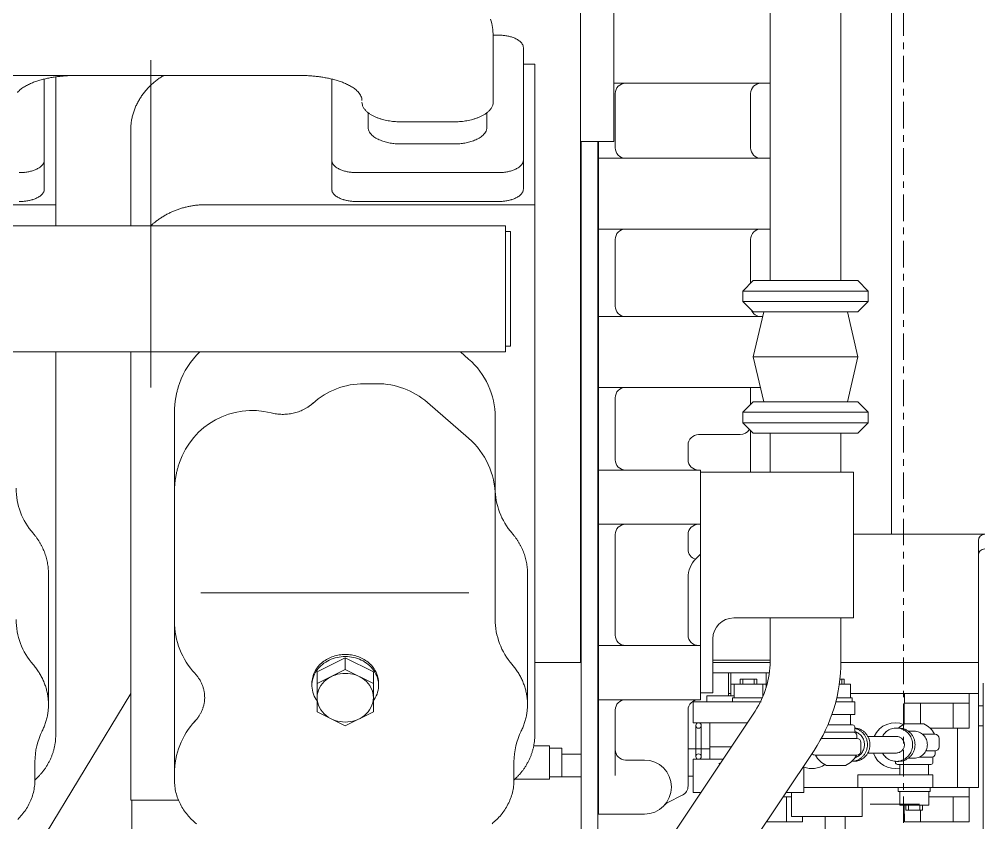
# Model space of a CAD drawing. Header units: millimetres. Extents: x 68650 to 268645, y -2410 to 17645.
# Drawn here: x 75878 to 76341.5, y 10101.3 to 10486.9 of the extents above; entities that cross this region are included whole.
import ezdxf

# ---------------------------------------------------------------- set-up
doc = ezdxf.new("R2010")
doc.units = ezdxf.units.MM
doc.linetypes.add('Grid Line', pattern=[22.225, 12.7, -3.175, 3.175, -3.175])
for name, color, linetype, lineweight in [('G-IMPT', 8, 'Continuous', 18), ('M-EQPM', 50, 'Continuous', 18), ('S-GRID-1', 1, 'Grid Line', 9)]:
    doc.layers.add(name, color=color, linetype=linetype, lineweight=lineweight)

# ---------------------------------------------------------------- blocks, each defined once
blk = doc.blocks.new('TKCS_MAY PHAT DIEN_251105 - TKCS_XREF_260106_MAY PHAT DIEN_dwg_112-2491696-TKCS_NHÀ MÁY PHÁT ĐIỆN - MẶT BẰNG COTE _1_000')
at = {"layer": 'G-IMPT'}
for p, q in [((19295.42, 25390.6), (19295.42, 25558.68)), ((19329.42, 25390.6), (19329.42, 25558.68)), ((19164.92, 25508.42), (19162.42, 25508.42)), ((19162.42, 25476.29), (19162.42, 25508.12)), ((19176.92, 25502.42), (19176.92, 25434.56)), ((18998.05, 25339.27), (18998.05, 25496.41)), ((19069.44, 25489.07), (18908.3, 25489.07)), ((18952.42, 25488.38), (18952.42, 25416.87)), ((18946.92, 25487.35), (18946.92, 25434.56)), ((19084.92, 25487.35), (19084.92, 25434.56)), ((19220.42, 25485.34), (19295.42, 25485.34)), ((19221.02, 25454.34), (19221.02, 25480.34)), ((19286.02, 25454.34), (19286.02, 25480.34)), ((19102.42, 25471.17), (19102.42, 25464.17)), ((19159.42, 25471.17), (19159.42, 25464.17)), ((19143.42, 25466.79), (19118.42, 25466.79)), ((18988.42, 25462.72), (18988.42, 25416.87)), ((19143.42, 25456.17), (19118.42, 25456.17)), ((19204.72, 25064.27), (19204.72, 25457.34)), ((19213.02, 25134.48), (19213.02, 25457.34)), ((19213.02, 25449.34), (19295.42, 25449.34)), ((19164.92, 25442.42), (19096.92, 25442.42)), ((19164.92, 25428.56), (19096.92, 25428.56)), ((18952.42, 25427.02), (18917.92, 25427.02)), ((19182.42, 25427.02), (19024.37, 25427.02)), ((19213.02, 25415.34), (19295.42, 25415.34)), ((19221.02, 25378.34), (19221.02, 25410.34)), ((19286.02, 25389.3), (19286.02, 25410.34)), ((19213.02, 25373.34), (19291.8, 25373.34)), ((18952.42, 25356.37), (18952.42, 25172.43)), ((19150.64, 25352.95), (19146.69, 25356.37)), ((19287.32, 25354), (19292.32, 25332.4)), ((19337.52, 25354), (19332.52, 25332.4)), ((19106.63, 25341.12), (19100.49, 25341.12)), ((19213.02, 25339.34), (19290.71, 25339.34)), ((19286.02, 25331.1), (19286.02, 25339.34)), ((19150.64, 25314.95), (19130.85, 25332.09)), ((19221.02, 25304.64), (19221.02, 25334.34)), ((19009.42, 25327.16), (19009.42, 25150.85)), ((19342.52, 25327.4), (19282.32, 25327.4)), ((19163.42, 25324.98), (19163.42, 25227.97)), ((19261.02, 25316.65), (19281.02, 25316.65)), ((19286.02, 25298.67), (19286.02, 25318.7)), ((19295.42, 25298.67), (19295.42, 25317.4)), ((19329.42, 25298.67), (19329.42, 25317.4)), ((19256.02, 25304.64), (19256.02, 25311.65)), ((19213.02, 25273.65), (19261.92, 25273.65)), ((19221.02, 25220.44), (19221.02, 25268.65)), ((19256.02, 25261.65), (19256.02, 25268.65)), ((19335.42, 25268.81), (19398.42, 25268.81)), ((19395.42, 25207.34), (19395.42, 25265.81)), ((19259.83, 25257.14), (19261.92, 25259.23)), ((18948.92, 25250.1), (18948.92, 25187.09)), ((19178.92, 25250.1), (19178.92, 25187.09)), ((19256.02, 25220.44), (19256.02, 25247.95)), ((19150.79, 25240.78), (19022.06, 25240.78)), ((19295.42, 25207.83), (19295.42, 25228.67)), ((19329.42, 25207.83), (19329.42, 25228.67)), ((19213.02, 25215.44), (19261.92, 25215.44)), ((19182.42, 25207.34), (19204.72, 25207.34)), ((19267.92, 25208.47), (19295.42, 25208.47)), ((19267.92, 25207.34), (19295.42, 25207.34)), ((19104.92, 25197.14), (19091.42, 25203.89)), ((19267.92, 25202.34), (19295.07, 25202.34)), ((19275.42, 25191.34), (19275.42, 25202.34)), ((19276.52, 25191.34), (19276.52, 25202.34)), ((19293.52, 25195.2), (19293.52, 25202.34)), ((19075.42, 25197.3), (19075.42, 25196.3)), ((19107.42, 25197.3), (19107.42, 25196.3)), ((19282.27, 25196.84), (19282.27, 25199.34)), ((19287.77, 25196.84), (19287.77, 25199.34)), ((19291.97, 25196.84), (19293.52, 25196.84)), ((19329.77, 25196.84), (19329.77, 25199.34)), ((18932.84, 25100.61), (18988.42, 25192.36)), ((19275.42, 25192.34), (19276.52, 25192.34)), ((19333.97, 25192.34), (19395.42, 25192.34)), ((19359.92, 25187.74), (19359.92, 25192.34)), ((19367.62, 25177.84), (19367.62, 25187.74)), ((19383.22, 25175.74), (19383.22, 25187.74)), ((19216.08, 25075.82), (19288.2, 25183.98)), ((19221.02, 25153.03), (19221.02, 25184.44)), ((19256.02, 25148.03), (19256.02, 25184.44)), ((19333.95, 25177.34), (19333.95, 25182.34)), ((19397.65, 25186.44), (19395.42, 25186.44)), ((19369.17, 25177.84), (19360, 25177.84)), ((19259.72, 25162.14), (19259.72, 25177.04)), ((19262.32, 25162.14), (19262.32, 25177.04)), ((19321.51, 25173.84), (19335.52, 25173.84)), ((19323.12, 25177.34), (19335.02, 25177.34)), ((19336.02, 25173.84), (19336.02, 25176.34)), ((19356.01, 25175.84), (19357.2, 25175.84)), ((19361.73, 25174.34), (19364.58, 25174.34)), ((19374.58, 25172.84), (19368.61, 25172.84)), ((19385.42, 25147.34), (19385.42, 25175.74)), ((19397.65, 25176.84), (19395.42, 25176.84)), ((19339.02, 25164.84), (19339.02, 25168.84)), ((19342.32, 25171.84), (19356.01, 25171.84)), ((19376.58, 25170.84), (19376.58, 25166.84)), ((19244.38, 25056.95), (19316.49, 25165.12)), ((19256.02, 25165.8), (19266.52, 25165.8)), ((19266.52, 25160.84), (19266.52, 25166.84)), ((19342.32, 25163.84), (19356.01, 25163.84)), ((18942.42, 25159.66), (18942.42, 25150.87)), ((19172.42, 25159.66), (19172.42, 25150.87)), ((19204.72, 25163.3), (19195.42, 25163.3)), ((19226.02, 25160.48), (19235.02, 25160.48)), ((19271.3, 25158.64), (19270.85, 25159.02)), ((19317.02, 25162.84), (19337.02, 25162.84)), ((19355.58, 25159.85), (19355.58, 25159.34)), ((19356.01, 25159.84), (19357.2, 25159.84)), ((19361.73, 25161.34), (19364.58, 25161.34)), ((19373.09, 25161.84), (19367.01, 25161.84)), ((19373.58, 25161.84), (19373.58, 25159.34)), ((19322.44, 25157.84), (19331.6, 25157.84)), ((19372.59, 25158.34), (19356.58, 25158.34)), ((19357.66, 25158.34), (19357.66, 25153.34)), ((19371.51, 25158.34), (19371.51, 25153.34)), ((19204.72, 25152.38), (19189.42, 25152.38)), ((19256.02, 25152.8), (19258.52, 25152.8)), ((18988.92, 25141.23), (18988.92, 25101.63)), ((19246.33, 25140.09), (19253.25, 25143.56)), ((19301.56, 25142.74), (19305.64, 25142.74)), ((19303.22, 25130.74), (19303.22, 25142.74)), ((19371.53, 25142.74), (19390.92, 25142.74)), ((19383.22, 25130.74), (19383.22, 25142.74)), ((19343.38, 25139.34), (19367.15, 25139.34)), ((19361.83, 25138.84), (19361.83, 25136.34)), ((19367.33, 25138.84), (19367.33, 25136.34)), ((19367.62, 25130.74), (19367.62, 25136.34)), ((19212.72, 25134.48), (19235.02, 25134.48)), ((19321.88, 25133.34), (19321.88, 25126.96)), ((19331.4, 25133.34), (19331.4, 25126.96))]:
    blk.add_line(p, q, dxfattribs=at)
at = {"layer": 'G-IMPT', "flags": 128}
for points in [[(19353.66, 25268.81), (19353.66, 25617.34), (19353.66, 25965.87)], [(19204.42, 25457.34), (19220.42, 25457.34), (19220.42, 25777.34), (19204.42, 25777.34), (19204.42, 25457.34), (19204.42, 25207.34)], [(19176.92, 25494.52), (19182.42, 25494.52), (19182.42, 25172.43)], [(19204.72, 25126.94), (19212.72, 25126.94), (19212.72, 25457.34)], [(18901.39, 25356.37), (19168.42, 25356.37), (19168.42, 25416.87), (18917.92, 25416.87)], [(19168.42, 25359.12), (19170.72, 25359.12), (19170.72, 25414.12), (19168.42, 25414.12)], [(19342.52, 25380.6), (19337.52, 25375.6), (19287.32, 25375.6), (19282.32, 25380.6), (19282.32, 25385.6), (19287.32, 25390.6), (19337.52, 25390.6), (19342.52, 25385.6)], [(19282.32, 25385.6), (19342.52, 25385.6), (19342.52, 25380.6), (19282.32, 25380.6)], [(19332.52, 25375.6), (19337.52, 25354), (19287.32, 25354), (19292.32, 25375.61)], [(19011.35, 25141.23), (18988.42, 25141.23), (18988.42, 25356.37)], [(19342.52, 25322.4), (19342.52, 25327.4), (19337.52, 25332.4), (19287.32, 25332.4), (19282.32, 25327.4), (19282.32, 25322.4), (19287.32, 25317.4), (19337.52, 25317.4), (19342.52, 25322.4), (19282.32, 25322.4)], [(19213.02, 25299.64), (19262.02, 25299.64), (19262.02, 25298.67)], [(19277.92, 25228.67), (19335.42, 25228.67), (19335.42, 25298.67), (19261.92, 25298.67), (19261.92, 25192.67), (19262.02, 25189.44), (19213.02, 25189.44)], [(19261.92, 25192.67), (19267.92, 25192.67), (19267.92, 25218.67)], [(19077.92, 25197.14), (19091.42, 25203.89), (19091.42, 25209.56), (19104.92, 25202.81), (19104.92, 25183.64)], [(19091.42, 25209.56), (19077.92, 25202.81), (19077.92, 25183.64), (19091.42, 25176.88), (19104.92, 25183.64)], [(19311.52, 25147.34), (19373.58, 25147.34), (19395.42, 25147.34), (19395.42, 25207.34), (19329.42, 25207.34)], [(19276.52, 25196.84), (19278.07, 25196.84), (19278.07, 25190.34)], [(19278.07, 25196.84), (19291.97, 25196.84), (19291.97, 25190.96)], [(19281.02, 25196.84), (19281.02, 25199.34), (19289.02, 25199.34), (19289.02, 25196.84)], [(19333.97, 25190.34), (19333.97, 25196.84), (19328.63, 25196.84)], [(19331.02, 25196.84), (19331.02, 25199.34), (19328.95, 25199.34)], [(19397.65, 25197.34), (19397.65, 25057.34), (19383.12, 25057.34)], [(19265.02, 25188.34), (19265.02, 25191.34), (19278.07, 25191.34)], [(19372.24, 25175.74), (19391.01, 25175.74), (19390.92, 25187.74), (19390.92, 25192.34)], [(19291.1, 25188.34), (19258.52, 25188.34), (19258.52, 25178.34), (19284.44, 25178.34)], [(19277.32, 25188.34), (19277.32, 25190.34), (19291.7, 25190.34)], [(19325.08, 25182.34), (19336.02, 25182.34), (19336.02, 25188.34), (19326.91, 25188.34)], [(19327.4, 25190.34), (19334.72, 25190.34), (19334.72, 25188.34)], [(19359.83, 25177.84), (19359.83, 25187.74), (19390.92, 25187.74)], [(19266.52, 25178.34), (19266.52, 25166.84), (19276.77, 25166.84)], [(19319.95, 25170.84), (19337.02, 25170.84), (19337.02, 25172.34)], [(19181.93, 25167.34), (19189.42, 25167.3), (19189.42, 25151.3), (19172.9, 25151.34)], [(19189.42, 25166.23), (19195.42, 25166.23), (19195.42, 25152.38)], [(19374.58, 25163.34), (19374.58, 25164.84), (19370.17, 25164.84)], [(19262.1, 25144.84), (19258.52, 25144.84), (19258.52, 25160.84), (19272.77, 25160.84)], [(19302.97, 25144.84), (19311.52, 25144.84), (19311.52, 25157.67)], [(19337.59, 25147.34), (19337.59, 25153.34), (19373.58, 25153.34), (19373.58, 25147.34)], [(19305.64, 25144.84), (19305.64, 25133.34), (19339.64, 25133.34), (19339.64, 25147.34)], [(19372.29, 25147.34), (19372.29, 25145.34), (19356.88, 25145.34), (19356.88, 25147.34)], [(19371.53, 25145.34), (19371.53, 25138.84), (19357.63, 25138.84), (19357.63, 25145.34)], [(19359.83, 25138.84), (19359.92, 25130.74), (19391.01, 25130.74), (19390.92, 25142.74), (19390.92, 25147.34)], [(19368.58, 25138.84), (19368.58, 25136.34), (19360.59, 25136.34), (19360.59, 25138.84)], [(19293.56, 25130.74), (19311.01, 25130.74), (19311.01, 25133.34)]]:
    blk.add_lwpolyline(points, dxfattribs=at)
at = {"layer": 'G-IMPT'}
for centre in [(19261.02, 25177.04), (19261.02, 25162.14)]:
    blk.add_circle(centre, 1.3, dxfattribs=at)
for centre, radius, start, end in [((19135.12, 25508.02), 27.3, 0.2148, 17.0503), ((19164.92, 25484.46), 23.95, 87.8089, 89.9817), ((19164.93, 25484.78), 23.64, 85.6093, 87.8107), ((19164.98, 25485.39), 23.03, 83.3512, 85.6113), ((19165.09, 25486.29), 22.12, 81.0012, 83.3535), ((19165.27, 25487.45), 20.95, 78.5194, 81.0039), ((19165.56, 25488.85), 19.52, 75.857, 78.5229), ((19165.96, 25490.44), 17.88, 72.9507, 75.8616), ((19166.49, 25492.18), 16.06, 69.718, 72.9568), ((19167.17, 25494.01), 14.1, 66.0373, 69.7268), ((19168, 25495.86), 12.08, 61.7437, 66.0501), ((19168.96, 25497.65), 10.04, 56.5863, 61.7628), ((19170.05, 25499.28), 8.08, 50.1843, 56.6155), ((19171.2, 25500.66), 6.29, 41.9635, 50.2274), ((19172.32, 25501.66), 4.78, 31.1505, 42.0158), ((19173.27, 25502.23), 3.68, 17.0357, 31.1718), ((19173.83, 25502.41), 3.09, 0.1054, 16.9302), ((18960.89, 25428.14), 60.84, 98.7005, 100.7332), ((18961.58, 25423.65), 65.38, 96.8108, 98.7032), ((18962.02, 25419.94), 69.11, 95.0242, 96.813), ((18962.28, 25417.1), 71.97, 93.3083, 95.026), ((18962.39, 25415.18), 73.89, 91.6363, 93.3098), ((18962.42, 25414.21), 74.86, 89.9858, 91.6377), ((19022.44, 25458.53), 35.54, 124.0015, 127.2431), ((19022.85, 25457.93), 36.26, 120.8249, 124.0018), ((19069.42, 25414.21), 74.86, 88.3557, 90.0077), ((19069.45, 25415.18), 73.89, 86.6832, 88.357), ((19069.56, 25417.11), 71.95, 84.966, 86.6848), ((19069.82, 25419.96), 69.1, 83.178, 84.9678), ((19070.26, 25423.67), 65.36, 81.2882, 83.1802), ((19070.95, 25428.16), 60.81, 79.2576, 81.291), ((18946.11, 25469.16), 16.94, 121.0066, 128.3076), ((18949.35, 25463.83), 23.18, 115.7361, 121.0714), ((18952.26, 25457.83), 29.85, 111.6278, 115.7707), ((18954.78, 25451.51), 36.65, 108.273, 111.6475), ((18956.88, 25445.17), 43.33, 105.4307, 108.285), ((18958.58, 25439.04), 49.69, 102.9496, 105.4384), ((18959.9, 25433.31), 55.57, 100.7295, 102.9548), ((19020.99, 25460.23), 33.3, 133.9372, 137.3971), ((19021.51, 25459.69), 34.05, 130.5535, 133.9374), ((19021.99, 25459.12), 34.8, 127.2429, 130.5537), ((19071.94, 25433.34), 55.55, 77.0351, 79.2613), ((19073.26, 25439.07), 49.66, 74.5509, 77.0403), ((19074.96, 25445.2), 43.3, 71.7034, 74.5586), ((19077.07, 25451.54), 36.63, 68.3402, 71.7153), ((19079.58, 25457.84), 29.83, 64.2163, 68.3598), ((19082.5, 25463.84), 23.17, 58.9146, 64.2509), ((19085.73, 25469.17), 16.93, 51.6809, 58.9792), ((19226.02, 25480.34), 5, 90, 180), ((19291.02, 25480.34), 5, 90, 180), ((18942.73, 25473.4), 11.52, 128.1836, 138.9244), ((19019.35, 25461.56), 31.18, 144.552, 148.2473), ((19019.9, 25461.17), 31.86, 140.935, 144.5519), ((19020.45, 25460.72), 32.57, 137.3971, 140.935), ((19089.11, 25473.41), 11.51, 41.0696, 51.8048), ((19092.23, 25476.09), 7.4, 24.5478, 41.2557), ((19094.28, 25477.04), 5.14, 0.4079, 24.442), ((19017.83, 25462.38), 29.46, 155.8638, 159.7748), ((19018.3, 25462.17), 29.98, 152.0193, 155.8634), ((19018.81, 25461.89), 30.55, 148.2474, 152.019), ((19104.31, 25476.3), 4.89, 180.0675, 196.9144), ((19105.2, 25476.58), 5.82, 197.02, 211.1686), ((19156.64, 25476.58), 5.83, 328.7738, 342.9172), ((19157.53, 25476.3), 4.89, 343.0222, 359.8936), ((19017.07, 25462.63), 28.66, 163.7461, 167.7663), ((19017.42, 25462.53), 29.02, 159.7753, 163.7455), ((19106.7, 25477.49), 7.57, 211.147, 222.0213), ((19108.48, 25479.08), 9.96, 221.9686, 230.2325), ((19110.3, 25481.26), 12.8, 230.1895, 236.6239), ((19112.02, 25483.84), 15.91, 236.5947, 241.7742), ((19113.55, 25486.68), 19.13, 241.7548, 246.0602), ((19148.28, 25486.7), 19.15, 293.9103, 298.2132), ((19149.81, 25483.86), 15.93, 298.1939, 303.3678), ((19151.53, 25481.27), 12.82, 303.3385, 309.7667), ((19153.35, 25479.09), 9.98, 309.7237, 317.9815), ((19155.13, 25477.49), 7.58, 317.9288, 328.7956), ((19016.62, 25462.72), 28.2, 171.827, 175.9128), ((19016.8, 25462.69), 28.39, 167.767, 171.8262), ((19114.85, 25489.61), 22.34, 246.0474, 249.7361), ((19115.93, 25492.51), 25.43, 249.7273, 252.9656), ((19116.78, 25495.27), 28.31, 252.9594, 255.87), ((19117.41, 25497.79), 30.92, 255.8654, 258.5311), ((19117.86, 25500), 33.17, 258.5276, 261.012), ((19118.16, 25501.84), 35.04, 261.0093, 263.3616), ((19118.32, 25503.26), 36.47, 263.3593, 265.6195), ((19118.4, 25504.23), 37.44, 265.6175, 267.8191), ((19118.42, 25504.72), 37.93, 267.8173, 269.9904), ((19143.42, 25504.72), 37.93, 269.9991, 272.1689), ((19143.44, 25504.23), 37.44, 272.1671, 274.3655), ((19143.51, 25503.27), 36.48, 274.3635, 276.6208), ((19143.68, 25501.86), 35.05, 276.6185, 278.9687), ((19143.97, 25500.02), 33.19, 278.966, 281.4494), ((19144.42, 25497.81), 30.94, 281.4459, 284.1124), ((19145.06, 25495.29), 28.34, 284.1079, 287.0158), ((19145.9, 25492.53), 25.45, 287.0096, 290.2469), ((19146.98, 25489.63), 22.36, 290.2382, 293.9231), ((19016.52, 25462.72), 28.1, 175.9136, 180.0125), ((19106.54, 25464.18), 4.12, 180.0673, 196.9061), ((19107.28, 25464.41), 4.9, 197.0118, 211.1546), ((19108.55, 25465.17), 6.38, 211.1336, 222.0112), ((19110.05, 25466.51), 8.39, 221.9584, 230.2249), ((19151.78, 25466.53), 8.4, 309.7242, 317.9825), ((19153.28, 25465.18), 6.39, 317.9298, 328.7969), ((19154.55, 25464.41), 4.91, 328.7749, 342.9288), ((19155.3, 25464.18), 4.12, 343.0347, 359.894), ((19111.58, 25468.34), 10.78, 230.1817, 236.6147), ((19113.03, 25470.52), 13.39, 236.5855, 241.7669), ((19114.31, 25472.91), 16.1, 241.7476, 246.0542), ((19115.42, 25475.38), 18.81, 246.0415, 249.7311), ((19116.32, 25477.82), 21.41, 249.7222, 252.9613), ((19117.03, 25480.14), 23.84, 252.9551, 255.8661), ((19117.57, 25482.27), 26.03, 255.8616, 258.5276), ((19117.95, 25484.13), 27.93, 258.5241, 261.0087), ((19118.2, 25485.68), 29.5, 261.0059, 263.3584), ((19118.34, 25486.88), 30.71, 263.3561, 265.6163), ((19118.4, 25487.69), 31.53, 265.6143, 267.8159), ((19118.42, 25488.11), 31.94, 267.8141, 269.987), ((19143.42, 25488.11), 31.94, 269.9991, 272.1687), ((19143.44, 25487.7), 31.53, 272.1669, 274.3652), ((19143.5, 25486.89), 30.72, 274.3632, 276.6204), ((19143.64, 25485.7), 29.52, 276.6181, 278.9683), ((19143.89, 25484.15), 27.95, 278.9655, 281.4489), ((19144.26, 25482.29), 26.05, 281.4454, 284.1119), ((19144.8, 25480.16), 23.86, 284.1074, 287.0153), ((19145.51, 25477.84), 21.43, 287.0092, 290.2465), ((19146.42, 25475.4), 18.83, 290.2378, 293.9228), ((19147.52, 25472.93), 16.13, 293.91, 298.2131), ((19148.8, 25470.54), 13.41, 298.1939, 303.368), ((19150.25, 25468.36), 10.8, 303.3387, 309.7673), ((19226.02, 25454.34), 5, 180, 269.9999), ((19291.02, 25454.34), 5, 180, 269.9999), ((18942.32, 25449.18), 4.79, 317.937, 328.8065), ((18943.27, 25448.6), 3.68, 328.7845, 342.9414), ((18943.83, 25448.42), 3.09, 343.0475, 359.8943), ((19088.01, 25448.42), 3.09, 180.0366, 196.8727), ((19088.56, 25448.6), 3.67, 196.9788, 211.1306), ((19089.51, 25449.17), 4.78, 211.1095, 221.9875), ((19172.32, 25449.18), 4.79, 317.937, 328.8065), ((19173.27, 25448.6), 3.68, 328.7845, 342.9414), ((19173.83, 25448.42), 3.09, 343.0475, 359.8943), ((18934.92, 25466.37), 23.95, 269.9991, 272.1689), ((18934.93, 25466.07), 23.65, 272.1671, 274.3655), ((18934.98, 25465.46), 23.04, 274.3635, 276.6207), ((18935.08, 25464.56), 22.14, 276.6185, 278.9687), ((18935.27, 25463.4), 20.96, 278.966, 281.4494), ((18935.55, 25462.01), 19.54, 281.4459, 284.1123), ((18935.95, 25460.42), 17.9, 284.1078, 287.0184), ((18936.49, 25458.67), 16.07, 287.0122, 290.2498), ((18937.17, 25456.84), 14.12, 290.2411, 293.9265), ((18937.99, 25454.99), 12.09, 293.9137, 298.2172), ((18938.96, 25453.2), 10.06, 298.198, 303.3727), ((18940.04, 25451.56), 8.1, 303.3435, 309.773), ((18941.19, 25450.19), 6.3, 309.73, 317.9897), ((19090.64, 25450.18), 6.29, 221.9352, 230.2079), ((19091.79, 25451.55), 8.08, 230.1646, 236.6017), ((19092.87, 25453.18), 10.04, 236.5724, 241.7528), ((19093.84, 25454.97), 12.07, 241.7337, 246.0428), ((19094.66, 25456.82), 14.1, 246.03, 249.7215), ((19095.34, 25458.65), 16.05, 249.7126, 252.953), ((19095.88, 25460.4), 17.88, 252.9468, 255.8589), ((19096.28, 25461.99), 19.52, 255.8544, 258.5212), ((19096.57, 25463.39), 20.95, 258.5177, 261.003), ((19096.75, 25464.55), 22.12, 261.0003, 263.3533), ((19096.86, 25465.45), 23.03, 263.351, 265.6118), ((19096.91, 25466.06), 23.64, 265.6098, 267.8118), ((19096.92, 25466.37), 23.95, 267.81, 269.9835), ((19164.92, 25466.37), 23.95, 269.9991, 272.1689), ((19164.93, 25466.07), 23.65, 272.1671, 274.3655), ((19164.98, 25465.46), 23.04, 274.3635, 276.6207), ((19165.08, 25464.56), 22.14, 276.6185, 278.9687), ((19165.27, 25463.4), 20.96, 278.966, 281.4494), ((19165.55, 25462.01), 19.54, 281.4459, 284.1123), ((19165.95, 25460.42), 17.9, 284.1078, 287.0184), ((19166.49, 25458.67), 16.07, 287.0122, 290.2498), ((19167.17, 25456.84), 14.12, 290.2411, 293.9265), ((19167.99, 25454.99), 12.09, 293.9137, 298.2172), ((19168.96, 25453.2), 10.06, 298.198, 303.3727), ((19170.04, 25451.56), 8.1, 303.3435, 309.773), ((19171.19, 25450.19), 6.3, 309.73, 317.9897), ((18942.32, 25435.32), 4.79, 317.937, 328.8065), ((18943.27, 25434.75), 3.68, 328.7845, 342.9414), ((18943.83, 25434.57), 3.09, 343.0475, 359.8943), ((19088.01, 25434.57), 3.09, 180.0366, 196.8727), ((19088.56, 25434.74), 3.67, 196.9788, 211.1306), ((19089.51, 25435.31), 4.78, 211.1095, 221.9875), ((19172.32, 25435.32), 4.79, 317.937, 328.8065), ((19173.27, 25434.75), 3.68, 328.7845, 342.9414), ((19173.83, 25434.57), 3.09, 343.0475, 359.8943), ((18934.92, 25452.52), 23.95, 269.9991, 272.1689), ((18934.93, 25452.21), 23.65, 272.1671, 274.3655), ((18934.98, 25451.6), 23.04, 274.3635, 276.6207), ((18935.08, 25450.71), 22.14, 276.6185, 278.9687), ((18935.27, 25449.55), 20.96, 278.966, 281.4494), ((18935.55, 25448.15), 19.54, 281.4459, 284.1123), ((18935.95, 25446.56), 17.9, 284.1078, 287.0184), ((18936.49, 25444.82), 16.07, 287.0122, 290.2498), ((18937.17, 25442.99), 14.12, 290.2411, 293.9265), ((18937.99, 25441.13), 12.09, 293.9137, 298.2172), ((18938.96, 25439.34), 10.06, 298.198, 303.3727), ((18940.04, 25437.7), 8.1, 303.3435, 309.773), ((18941.19, 25436.33), 6.3, 309.73, 317.9897), ((19090.64, 25436.32), 6.29, 221.9352, 230.2079), ((19091.79, 25437.69), 8.08, 230.1646, 236.6017), ((19092.87, 25439.32), 10.04, 236.5724, 241.7528), ((19093.84, 25441.11), 12.07, 241.7337, 246.0428), ((19094.66, 25442.97), 14.1, 246.03, 249.7215), ((19095.34, 25444.8), 16.05, 249.7126, 252.953), ((19095.88, 25446.54), 17.88, 252.9468, 255.8589), ((19096.28, 25448.13), 19.52, 255.8544, 258.5212), ((19096.57, 25449.53), 20.95, 258.5177, 261.003), ((19096.75, 25450.69), 22.12, 261.0003, 263.3533), ((19096.86, 25451.59), 23.03, 263.351, 265.6118), ((19096.91, 25452.2), 23.64, 265.6098, 267.8118), ((19096.92, 25452.51), 23.95, 267.81, 269.9835), ((19164.92, 25452.52), 23.95, 269.9991, 272.1689), ((19164.93, 25452.21), 23.65, 272.1671, 274.3655), ((19164.98, 25451.6), 23.04, 274.3635, 276.6207), ((19165.08, 25450.71), 22.14, 276.6185, 278.9687), ((19165.27, 25449.55), 20.96, 278.966, 281.4494), ((19165.55, 25448.15), 19.54, 281.4459, 284.1123), ((19165.95, 25446.56), 17.9, 284.1078, 287.0184), ((19166.49, 25444.82), 16.07, 287.0122, 290.2498), ((19167.17, 25442.99), 14.12, 290.2411, 293.9265), ((19167.99, 25441.13), 12.09, 293.9137, 298.2172), ((19168.96, 25439.34), 10.06, 298.198, 303.3727), ((19170.04, 25437.7), 8.1, 303.3435, 309.773), ((19171.19, 25436.33), 6.3, 309.73, 317.9897), ((19023.64, 25388.98), 37.92, 113.359, 116.0962), ((19023.85, 25388.49), 38.45, 110.6601, 113.3593), ((19024.02, 25388.04), 38.94, 107.9951, 110.6604), ((19024.16, 25387.62), 39.38, 105.3597, 107.9954), ((19024.26, 25387.25), 39.76, 102.7497, 105.36), ((19024.33, 25386.93), 40.08, 100.1608, 102.75), ((19024.38, 25386.67), 40.35, 97.5888, 100.1611), ((19024.4, 25386.48), 40.55, 95.0293, 97.589), ((19024.42, 25386.34), 40.68, 92.4789, 95.0295), ((19024.42, 25386.28), 40.75, 89.9331, 92.4791), ((19021.98, 25391.64), 34.78, 127.503, 130.4878), ((19022.39, 25391.11), 35.45, 124.5749, 127.5032), ((19022.76, 25390.57), 36.1, 121.7, 124.5751), ((19023.09, 25390.03), 36.74, 118.875, 121.7003), ((19023.39, 25389.5), 37.34, 116.0959, 118.8752), ((19021.54, 25392.15), 34.1, 130.4876, 133.5316), ((19226.02, 25410.34), 5, 90, 180), ((19291.02, 25410.34), 5, 90, 180), ((19226.02, 25378.34), 5, 180, 269.9999), ((19291.02, 25378.34), 5, 200.5233, 269.9999), ((19046.77, 25329.22), 37, 132.7896, 161.0532), ((19126.42, 25324.98), 37, 360, 49.1066), ((19053.67, 25326.76), 44.28, 162.0965, 163.2577), ((19053.87, 25326.69), 44.49, 160.9405, 162.0964), ((19100.49, 25304.12), 37, 90, 131.8533), ((19106.63, 25304.12), 37, 49.1066, 90), ((19052.72, 25326.99), 43.31, 169.135, 170.3224), ((19052.85, 25326.97), 43.44, 167.9511, 169.135), ((19052.99, 25326.94), 43.58, 166.7712, 167.9511), ((19053.14, 25326.9), 43.74, 165.5954, 166.7711), ((19053.31, 25326.86), 43.91, 164.4242, 165.5954), ((19053.48, 25326.81), 44.09, 163.2578, 164.4241), ((19226.02, 25334.34), 5, 90, 180), ((19052.28, 25327.05), 42.86, 175.1006, 176.3004), ((19052.34, 25327.05), 42.92, 173.9025, 175.1006), ((19052.42, 25327.04), 43, 172.7065, 173.9025), ((19052.51, 25327.03), 43.09, 171.513, 172.7065), ((19052.61, 25327.01), 43.19, 170.3224, 171.513), ((19062.74, 25346.33), 19.63, 303.9464, 307.8356), ((19063.09, 25345.88), 19.05, 307.835, 311.8415), ((19052.18, 25327.06), 42.76, 178.7037, 179.9073), ((19052.2, 25327.06), 42.78, 177.5016, 178.7037), ((19052.23, 25327.06), 42.81, 176.3004, 177.5016), ((19046.77, 25291.22), 37, 75.839, 161.0532), ((19061.34, 25348.97), 22.57, 255.843, 259.2254), ((19061.39, 25349.21), 22.81, 259.2247, 262.5712), ((19061.41, 25349.38), 22.98, 262.5705, 265.8922), ((19061.42, 25349.47), 23.07, 265.8915, 269.1993), ((19061.42, 25349.49), 23.09, 269.1986, 272.5021), ((19061.42, 25349.43), 23.03, 272.5014, 275.8133), ((19061.43, 25349.3), 22.9, 275.8126, 279.1451), ((19061.47, 25349.1), 22.69, 279.1444, 282.5071), ((19061.53, 25348.83), 22.41, 282.5064, 285.9106), ((19061.62, 25348.5), 22.07, 285.9098, 289.3669), ((19061.76, 25348.12), 21.67, 289.3662, 292.8874), ((19061.93, 25347.7), 21.22, 292.8867, 296.4835), ((19062.16, 25347.25), 20.72, 296.4829, 300.1664), ((19062.42, 25346.79), 20.18, 300.1658, 303.947), ((19261.02, 25311.65), 5, 90, 180), ((19281.02, 25321.65), 5, 270, 331.924), ((19126.42, 25286.98), 37, 360, 49.1066), ((19053.87, 25288.69), 44.49, 160.9405, 162.0951), ((19226.02, 25304.64), 5, 180, 269.9999), ((19261.02, 25304.64), 5, 180, 269.9999), ((19052.85, 25288.97), 43.44, 167.9427, 169.1251), ((19052.99, 25288.94), 43.58, 166.7642, 167.9427), ((19053.15, 25288.9), 43.74, 165.5898, 166.7641), ((19053.31, 25288.86), 43.91, 164.42, 165.5898), ((19053.48, 25288.81), 44.09, 163.255, 164.42), ((19053.67, 25288.76), 44.28, 162.0951, 163.255), ((19052.34, 25289.05), 42.92, 173.8869, 175.0835), ((19052.42, 25289.04), 43, 172.6924, 173.8869), ((19052.51, 25289.03), 43.09, 171.5003, 172.6923), ((19052.61, 25289.01), 43.19, 170.3111, 171.5003), ((19052.73, 25288.99), 43.31, 169.1251, 170.3111), ((18966.42, 25290.97), 33, 180, 220.9555), ((19052.18, 25289.06), 42.76, 178.6823, 179.8845), ((19052.2, 25289.06), 42.78, 177.4816, 178.6823), ((19052.23, 25289.06), 42.81, 176.2819, 177.4816), ((19052.28, 25289.05), 42.86, 175.0835, 176.2819), ((19196.42, 25290.97), 33, 180, 220.9555), ((19226.02, 25268.65), 5, 90, 180), ((19261.02, 25268.65), 5, 90, 180), ((18916.86, 25247.95), 32.63, 38.6273, 40.9403), ((18917.27, 25248.28), 32.09, 36.2766, 38.6273), ((18917.69, 25248.59), 31.58, 33.8886, 36.2766), ((18918.1, 25248.86), 31.08, 31.46, 33.8886), ((19146.86, 25247.95), 32.63, 38.6249, 40.9378), ((19147.27, 25248.28), 32.09, 36.2743, 38.6249), ((19147.69, 25248.59), 31.58, 33.8865, 36.2743), ((19148.1, 25248.86), 31.08, 31.458, 33.8865), ((19398.42, 25265.81), 3, 90, 180), ((18918.5, 25249.11), 30.61, 28.9939, 31.4599), ((18918.89, 25249.33), 30.16, 26.4917, 28.9939), ((18919.26, 25249.51), 29.75, 23.9549, 26.4916), ((18919.61, 25249.67), 29.37, 21.3854, 23.9548), ((19148.5, 25249.11), 30.61, 28.9921, 31.4579), ((19148.89, 25249.33), 30.16, 26.49, 28.992), ((19149.26, 25249.51), 29.75, 23.9533, 26.4899), ((19149.61, 25249.67), 29.37, 21.384, 23.9532), ((19261.02, 25261.65), 5, 180, 253.0191), ((19398.42, 25258.84), 3, 90, 180), ((18919.94, 25249.79), 29.02, 18.7857, 21.3852), ((18920.23, 25249.89), 28.71, 16.1587, 18.7855), ((18920.49, 25249.97), 28.44, 13.5076, 16.1584), ((18920.71, 25250.02), 28.21, 10.8323, 13.5074), ((19149.94, 25249.79), 29.02, 18.7844, 21.3838), ((19150.23, 25249.89), 28.71, 16.1576, 18.7843), ((19150.49, 25249.97), 28.44, 13.5067, 16.1574), ((19150.71, 25250.02), 28.21, 10.8315, 13.5064), ((19269.02, 25247.95), 13, 135, 180), ((18920.89, 25250.05), 28.03, 8.1396, 10.832), ((18921.03, 25250.07), 27.89, 5.4337, 8.1393), ((18921.12, 25250.08), 27.8, 2.719, 5.4334), ((19150.89, 25250.05), 28.03, 8.139, 10.8313), ((19151.03, 25250.07), 27.89, 5.4333, 8.1387), ((19151.12, 25250.08), 27.8, 2.7188, 5.433), ((18921.17, 25250.09), 27.75, 0.0001, 2.7187), ((19151.17, 25250.09), 27.75, 0.0001, 2.7185), ((19277.92, 25218.67), 10, 90, 180), ((18966.42, 25227.97), 33, 180, 220.9556), ((19046.42, 25227.1), 37, 180, 222.8465), ((19196.42, 25227.97), 33, 180, 220.9556), ((19226.02, 25220.44), 5, 180, 269.9999), ((19261.02, 25220.44), 5, 180, 269.9999), ((19091.12, 25193.94), 17.16, 108.4991, 118.2936), ((19091.39, 25193.15), 18, 99.1747, 108.5139), ((19091.46, 25191.78), 18.38, 90.073, 102.4304), ((19091.46, 25192.73), 18.43, 90.0667, 99.1892), ((19091.47, 25192.75), 18.4, 80.9438, 90.0811), ((19091.47, 25191.81), 18.34, 77.7251, 90.1085), ((19091.55, 25193.22), 17.92, 71.5762, 80.9584), ((19091.83, 25194.05), 17.05, 61.7321, 71.591), ((18916.99, 25185.06), 32.46, 37.1244, 40.9565), ((19088.87, 25196.68), 13.58, 140.1281, 152.5123), ((19089.59, 25195.12), 14.49, 129.2785, 144.953), ((19089.79, 25195.91), 14.78, 128.7551, 140.1308), ((19090.67, 25193.82), 16.18, 115.2663, 129.3046), ((19090.58, 25194.93), 16.04, 118.2794, 128.7661), ((19091.28, 25192.54), 17.59, 102.3943, 115.302), ((19091.66, 25192.63), 17.5, 64.7832, 77.7613), ((19092.29, 25193.93), 16.06, 50.6749, 64.8186), ((19092.37, 25195.06), 15.91, 51.1788, 61.7461), ((19093.16, 25196.04), 14.65, 39.7118, 51.1892), ((19093.36, 25195.24), 14.36, 34.8912, 50.6994), ((19094.08, 25196.79), 13.46, 27.2291, 39.7131), ((19146.99, 25185.06), 32.45, 37.1219, 40.954), ((19252.42, 25207.83), 43, 326.3099, 360), ((19252.42, 25207.83), 77, 326.3099, 360), ((18917.68, 25185.58), 31.59, 33.188, 37.1243), ((18918.35, 25186.02), 30.79, 29.147, 33.1878), ((18918.99, 25186.38), 30.05, 25.0075, 29.1467), ((19005.66, 25189.29), 18.6, 37.9203, 42.8605), ((19006.16, 25189.68), 17.96, 32.8042, 37.9203), ((19088.02, 25197.12), 12.62, 152.5247, 165.8454), ((19088.36, 25195.98), 12.98, 144.9602, 162.4522), ((19090.98, 25187.98), 14.01, 108.3562, 128.6038), ((19091.45, 25186.69), 15.38, 90.028, 108.4735), ((19091.48, 25186.74), 15.34, 71.6458, 90.1437), ((19091.96, 25188.09), 13.9, 51.3514, 71.7631), ((19094.57, 25196.08), 12.89, 17.2695, 34.8803), ((19094.89, 25197.22), 12.54, 13.8153, 27.2148), ((19147.68, 25185.58), 31.59, 33.1857, 37.1219), ((19148.35, 25186.02), 30.79, 29.1448, 33.1855), ((19148.99, 25186.38), 30.05, 25.0054, 29.1444), ((18919.58, 25186.65), 29.4, 20.7769, 25.0069), ((18920.1, 25186.85), 28.84, 16.466, 20.7762), ((19006.66, 25190), 17.37, 27.5126, 32.8038), ((19007.12, 25190.24), 16.85, 22.0585, 27.5116), ((19007.52, 25190.4), 16.42, 16.4624, 22.057), ((19087.5, 25197.26), 12.08, 165.8753, 179.7947), ((19087.53, 25196.26), 12.11, 162.5159, 181.2641), ((19087.57, 25196.28), 12.15, 181.3581, 200.0455), ((19089.69, 25189.58), 11.95, 128.5204, 152.2637), ((19093.26, 25189.7), 11.84, 27.4572, 51.4293), ((19095.23, 25196.36), 12.19, 339.6842, 358.3151), ((19095.34, 25196.34), 12.08, 358.4089, 17.202), ((19095.37, 25197.34), 12.05, 359.841, 13.7838), ((19149.58, 25186.65), 29.4, 20.7749, 25.0049), ((19150.1, 25186.85), 28.84, 16.4642, 20.7742), ((18920.54, 25186.98), 28.39, 12.0835, 16.4651), ((18920.86, 25187.05), 28.06, 7.6487, 12.0824), ((19007.84, 25190.5), 16.08, 10.7499, 16.4604), ((19008.06, 25190.54), 15.86, 4.9551, 10.7475), ((19008.16, 25190.55), 15.76, 359.123, 4.9524), ((19088.45, 25196.61), 13.09, 200.1045, 217.4553), ((19088.32, 25190.32), 10.4, 152.365, 179.6452), ((19094.57, 25190.4), 10.35, 359.9438, 27.3403), ((19094.3, 25196.72), 13.19, 322.4053, 339.6294), ((19150.54, 25186.98), 28.39, 12.0818, 16.4632), ((19150.87, 25187.05), 28.06, 7.6472, 12.0807), ((18921.08, 25187.08), 27.84, 3.1803, 7.6475), ((18921.17, 25187.09), 27.75, 358.6973, 3.179), ((19007.75, 25190.62), 16.17, 341.8294, 347.514), ((19008, 25190.57), 15.92, 347.5164, 353.2918), ((19008.14, 25190.55), 15.78, 353.2945, 359.1201), ((19088.27, 25190.37), 10.35, 179.9386, 207.3355), ((19094.51, 25190.45), 10.41, 332.3653, 359.645), ((19151.08, 25187.08), 27.84, 3.1789, 7.646), ((19151.17, 25187.09), 27.75, 358.6962, 3.1777), ((19226.02, 25184.44), 5, 90, 180), ((19261.02, 25184.44), 5, 90, 180), ((18920.69, 25187.16), 28.24, 345.3566, 349.7637), ((18920.97, 25187.1), 27.95, 349.7649, 354.2169), ((18921.13, 25187.09), 27.79, 354.2182, 358.696), ((19006.51, 25191.19), 17.54, 325.6142, 330.8563), ((19006.99, 25190.92), 17, 330.8571, 336.2664), ((19007.41, 25190.74), 16.54, 336.2678, 341.8276), ((19089.58, 25191.08), 11.84, 207.4524, 231.4252), ((19093.16, 25191.19), 11.95, 308.5164, 332.259), ((19150.69, 25187.16), 28.24, 345.3561, 349.763), ((19150.97, 25187.1), 27.95, 349.7641, 354.216), ((19151.13, 25187.09), 27.79, 354.2172, 358.6949), ((18919.81, 25187.43), 29.16, 336.7409, 341.0096), ((18920.3, 25187.26), 28.64, 341.0104, 345.3556), ((19046.42, 25154), 37, 137.1535, 180), ((19005.5, 25191.95), 18.81, 315.6581, 320.5477), ((19006.01, 25191.53), 18.15, 320.5475, 325.6139), ((19090.88, 25192.68), 13.9, 231.3474, 251.7596), ((19091.36, 25194.04), 15.34, 251.6423, 270.1404), ((19091.39, 25194.08), 15.38, 270.0247, 288.4701), ((19091.86, 25192.79), 14.01, 288.3528, 308.5998), ((19149.81, 25187.43), 29.16, 336.7407, 341.0093), ((19150.3, 25187.26), 28.64, 341.0101, 345.3551), ((19355.42, 25167.34), 11, 66.3558, 155.8484), ((19364.58, 25167.84), 11, 114.6197, 133.3418), ((19364.58, 25167.84), 11, 27.0357, 65.3804), ((18975.42, 25159.66), 33, 153.4968, 180), ((18919.24, 25187.67), 29.77, 332.5595, 336.7403), ((19205.42, 25159.66), 33, 153.4968, 180), ((19149.25, 25187.67), 29.77, 332.5595, 336.7401), ((19335.02, 25176.34), 1, 0.0001, 90.0001), ((19335.52, 25172.34), 1.5, 0.0001, 90.0001), ((19335.59, 25168.28), 7.56, 75.2209, 86.7498), ((19334.39, 25168.23), 7.61, 66.8043, 77.6206), ((19334.39, 25168.17), 6.17, 64.8995, 74.641), ((19334.35, 25168.1), 6.25, 55.2712, 64.8976), ((19334.35, 25168.15), 7.7, 56.1094, 66.8016), ((19335.57, 25168.22), 7.63, 63.7804, 75.2166), ((19334.3, 25168.03), 6.34, 45.783, 55.2703), ((19334.29, 25168.06), 7.81, 45.5741, 56.1081), ((19335.53, 25168.12), 7.73, 52.494, 63.7776), ((19334.2, 25167.97), 7.93, 35.2082, 45.5742), ((19335.45, 25168.02), 7.86, 41.3939, 52.493), ((19335.35, 25167.94), 7.99, 30.4812, 41.3947), ((19356.23, 25167.95), 7.96, 132.2294, 150.7697), ((19356.08, 25168.11), 7.74, 113.1717, 132.2284), ((19356.02, 25168.26), 7.58, 93.7147, 113.1564), ((19356.01, 25168.28), 7.56, 74.1729, 93.6915), ((19357.2, 25168.29), 7.55, 78.2579, 89.9975), ((19355.98, 25168.18), 7.67, 54.9195, 74.1533), ((19357.19, 25168.23), 7.61, 66.5844, 78.2532), ((19357.15, 25168.15), 7.7, 55.0574, 66.581), ((19355.86, 25168.01), 7.87, 36.1724, 54.9129), ((19357.08, 25168.05), 7.83, 43.7186, 55.056), ((19356.99, 25167.95), 7.96, 32.5763, 43.7191), ((19364.58, 25168.23), 6.11, 78.2223, 89.9972), ((19364.57, 25168.18), 6.16, 66.5189, 78.2172), ((19364.54, 25168.11), 6.24, 54.9736, 66.5153), ((19364.48, 25168.02), 6.35, 43.6301, 54.9721), ((19374.58, 25170.84), 2, 0, 90), ((18925.15, 25172.51), 27.27, 350.199, 353.4149), ((18925.29, 25172.5), 27.13, 353.4154, 356.6475), ((18925.36, 25172.49), 27.06, 356.6479, 359.8887), ((19155.15, 25172.51), 27.27, 350.199, 353.4149), ((19155.29, 25172.5), 27.13, 353.4154, 356.6475), ((19155.37, 25172.49), 27.06, 356.6479, 359.8887), ((19337.02, 25168.84), 2, 359.9999, 89.9999), ((19334.24, 25167.96), 6.44, 36.4415, 45.7831), ((19334.16, 25167.9), 6.53, 27.2371, 36.4425), ((19334.09, 25167.86), 6.61, 18.146, 27.2388), ((19334.03, 25167.85), 6.67, 9.1371, 18.1483), ((19334, 25167.84), 6.7, 0.1781, 9.1396), ((19334.11, 25167.9), 8.05, 24.9981, 35.2096), ((19334.02, 25167.86), 8.15, 14.914, 25.0005), ((19333.96, 25167.84), 8.21, 4.9063, 14.9171), ((19333.93, 25167.84), 8.24, 354.9241, 4.9097), ((19335.25, 25167.88), 8.1, 19.7286, 30.4834), ((19335.17, 25167.85), 8.19, 9.0902, 19.7319), ((19335.13, 25167.84), 8.23, 358.5076, 9.0941), ((19356.01, 25168.06), 3.78, 78.2579, 89.9975), ((19356.01, 25168.04), 3.8, 66.5844, 78.2532), ((19355.99, 25167.99), 3.85, 55.0574, 66.581), ((19355.95, 25167.94), 3.91, 43.7186, 55.056), ((19355.9, 25167.9), 3.98, 32.5763, 43.7191), ((19355.85, 25167.86), 4.04, 21.6073, 32.5784), ((19355.81, 25167.85), 4.09, 10.7649, 21.6106), ((19355.78, 25167.84), 4.11, 359.9978, 10.769), ((19355.69, 25167.88), 8.08, 17.9383, 36.1798), ((19355.57, 25167.84), 8.22, 0.0043, 17.9547), ((19356.88, 25167.89), 8.08, 21.6073, 32.5784), ((19356.79, 25167.85), 8.18, 10.7649, 21.6106), ((19356.74, 25167.84), 8.23, 359.9978, 10.769), ((19364.39, 25167.94), 6.47, 32.4966, 43.6307), ((19364.3, 25167.88), 6.57, 21.5478, 32.4989), ((19364.23, 25167.85), 6.66, 10.7334, 21.5513), ((19364.19, 25167.84), 6.7, 359.9977, 10.7377), ((18924.4, 25172.69), 28.04, 340.7153, 343.8424), ((18924.7, 25172.61), 27.73, 343.8427, 347.0055), ((18924.96, 25172.55), 27.47, 347.0059, 350.1986), ((19154.4, 25172.69), 28.04, 340.7153, 343.8424), ((19154.7, 25172.61), 27.73, 343.8427, 347.0055), ((19154.96, 25172.55), 27.47, 347.0059, 350.1986), ((19226.02, 25165.48), 5, 180, 269.9999), ((19317.02, 25164.84), 2, 218.8496, 270), ((19337.02, 25164.84), 2, 269.9999, 359.9999), ((19334.23, 25167.72), 6.44, 314.5728, 323.9089), ((19334.16, 25167.78), 6.53, 323.9079, 333.1114), ((19334.09, 25167.82), 6.61, 333.1097, 342.2028), ((19334.03, 25167.83), 6.67, 342.2006, 351.2142), ((19334, 25167.84), 6.7, 351.2116, 0.1808), ((19334.11, 25167.78), 8.05, 324.602, 334.82), ((19334.02, 25167.82), 8.15, 334.8177, 344.9142), ((19333.96, 25167.84), 8.21, 344.9112, 354.9275), ((19335.28, 25167.79), 8.07, 326.444, 337.2446), ((19335.19, 25167.83), 8.17, 337.2416, 347.9159), ((19335.13, 25167.84), 8.23, 347.9122, 358.5117), ((19355.42, 25167.34), 11, 198.5486, 281.7301), ((19356.23, 25167.73), 7.96, 209.2425, 227.7803), ((19356.01, 25167.62), 3.78, 270.0026, 281.7396), ((19356.01, 25167.64), 3.8, 281.7443, 293.3965), ((19355.99, 25167.69), 3.85, 293.3998, 304.9032), ((19355.95, 25167.74), 3.91, 304.9046, 316.2386), ((19355.9, 25167.78), 3.98, 316.2381, 327.383), ((19355.85, 25167.82), 4.04, 327.3809, 338.3579), ((19355.81, 25167.83), 4.09, 338.3546, 349.2059), ((19355.78, 25167.84), 4.11, 349.2019, 0.0022), ((19355.69, 25167.8), 8.08, 323.8313, 342.0858), ((19355.57, 25167.84), 8.22, 342.0693, 0.024), ((19356.88, 25167.79), 8.08, 327.4029, 338.3797), ((19356.79, 25167.83), 8.18, 338.3764, 349.2275), ((19356.74, 25167.84), 8.23, 349.2235, 0.0022), ((19364.39, 25167.74), 6.47, 316.3492, 327.4848), ((19364.3, 25167.8), 6.57, 327.4825, 338.4393), ((19364.23, 25167.83), 6.66, 338.4357, 349.259), ((19364.19, 25167.84), 6.7, 349.2547, 0.0023), ((19374.58, 25166.84), 2, 270, 360), ((18922.78, 25173.42), 29.82, 328.6537, 331.5948), ((18923.23, 25173.18), 29.31, 331.5949, 334.5873), ((18923.66, 25172.98), 28.84, 334.5875, 337.6285), ((18924.05, 25172.82), 28.42, 337.6288, 340.715), ((19152.78, 25173.42), 29.82, 328.6537, 331.5948), ((19153.23, 25173.18), 29.31, 331.5949, 334.5873), ((19153.66, 25172.98), 28.84, 334.5875, 337.6285), ((19154.05, 25172.82), 28.42, 337.6288, 340.715), ((19235.02, 25147.48), 13, 270, 90), ((19327.02, 25167.84), 11, 207.0357, 245.3803), ((19327.02, 25167.84), 11, 294.6197, 332.9643), ((19334.4, 25167.4), 7.56, 271.3143, 282.1937), ((19335.59, 25167.39), 7.55, 270.0024, 281.5363), ((19334.39, 25167.44), 7.61, 282.1974, 293.008), ((19334.39, 25167.51), 6.18, 285.7391, 295.468), ((19334.35, 25167.58), 6.25, 295.4699, 305.0934), ((19335.58, 25167.44), 7.6, 281.5408, 293.0023), ((19334.36, 25167.53), 7.69, 293.0107, 303.7), ((19334.3, 25167.66), 6.34, 305.0943, 314.5729), ((19335.54, 25167.53), 7.7, 293.0055, 304.3307), ((19334.29, 25167.62), 7.81, 303.7013, 314.2343), ((19334.21, 25167.71), 7.93, 314.2342, 324.6033), ((19335.47, 25167.63), 7.82, 304.3322, 315.4808), ((19335.38, 25167.72), 7.95, 315.4805, 326.4458), ((19356.08, 25167.57), 7.74, 227.7813, 246.846), ((19356.02, 25167.42), 7.58, 246.8613, 266.3124), ((19356.01, 25167.4), 7.56, 266.3356, 285.8476), ((19356.58, 25159.34), 1, 180, 270), ((19357.2, 25167.39), 7.55, 270.0026, 281.7396), ((19355.98, 25167.5), 7.67, 285.8671, 305.098), ((19357.19, 25167.44), 7.61, 281.7443, 293.4051), ((19357.15, 25167.53), 7.7, 293.4084, 304.926), ((19355.86, 25167.67), 7.87, 305.1046, 323.8386), ((19357.08, 25167.63), 7.83, 304.9275, 316.261), ((19356.99, 25167.73), 7.96, 316.2606, 327.405), ((19364.58, 25167.45), 6.11, 270.0028, 281.7758), ((19364.57, 25167.5), 6.16, 281.7809, 293.4709), ((19364.54, 25167.57), 6.24, 293.4744, 305.0101), ((19364.48, 25167.66), 6.35, 305.0116, 316.3497), ((19372.58, 25159.34), 1, 270, 360), ((19373.08, 25163.34), 1.5, 270, 360), ((18921.35, 25174.4), 31.56, 320.1525, 322.9318), ((18921.84, 25174.03), 30.95, 322.9318, 325.7656), ((18922.32, 25173.71), 30.37, 325.7656, 328.6536), ((19151.35, 25174.4), 31.56, 320.1525, 322.9318), ((19151.84, 25174.03), 30.95, 322.9318, 325.7656), ((19152.32, 25173.71), 30.37, 325.7656, 328.6536), ((19315.42, 25167.34), 11, 249.2406, 304.3302), ((18917.59, 25150.91), 24.83, 352.9345, 359.925), ((18919.93, 25175.7), 33.48, 312.137, 314.7562), ((18920.39, 25175.24), 32.83, 314.7561, 317.4276), ((18920.87, 25174.8), 32.18, 317.4275, 320.1525), ((19034.24, 25150.83), 24.82, 179.9128, 186.9093), ((19147.59, 25150.87), 24.83, 353.0207, 0.0155), ((19149.93, 25175.7), 33.48, 312.137, 314.7562), ((19150.39, 25175.24), 32.83, 314.7561, 317.4276), ((19150.87, 25174.8), 32.18, 317.4275, 320.1525), ((18917.3, 25150.95), 25.12, 346.0179, 352.9299), ((19034.5, 25150.86), 25.08, 186.914, 193.8398), ((19147.32, 25150.91), 25.1, 346.0955, 353.0161), ((19251.02, 25148.03), 5, 296.5652, 360), ((18916.04, 25151.36), 26.45, 332.6782, 339.2453), ((18916.77, 25151.08), 25.67, 339.2481, 346.0141), ((19035, 25150.99), 25.6, 193.8437, 200.6296), ((19035.71, 25151.26), 26.36, 200.6324, 207.2213), ((19146.08, 25151.31), 26.4, 332.7301, 339.3111), ((19146.8, 25151.04), 25.63, 339.3139, 346.0916), ((18914.23, 25152.44), 28.56, 320.2612, 326.343), ((18915.17, 25151.81), 27.42, 326.3435, 332.6766), ((19036.56, 25151.7), 27.32, 207.223, 213.5821), ((19037.5, 25152.32), 28.44, 213.5827, 219.6907), ((19144.29, 25152.38), 28.5, 320.2824, 326.3796), ((19145.22, 25151.75), 27.37, 326.3802, 332.7285), ((19248.56, 25135.62), 5, 116.5654, 138.7993), ((18913.28, 25153.23), 29.8, 314.433, 320.2615), ((19038.44, 25153.1), 29.67, 219.6905, 225.5461), ((19039.35, 25154.02), 30.96, 225.5453, 231.157), ((19142.43, 25154.09), 31.03, 308.8404, 314.4399), ((19143.34, 25153.17), 29.73, 314.439, 320.2826)]:
    blk.add_arc(centre, radius, start, end, dxfattribs=at)
blk = doc.blocks.new('TKCS_MAY PHAT DIEN_251105 - TKCS_XREF_260106_MAY PHAT DIEN_dwg_A$C086a2854-2491700-TKCS_NHÀ MÁY PHÁT ĐIỆN - MẶT BẰNG COTE _1_000')
blk.add_blockref('TKCS_MAY PHAT DIEN_251105 - TKCS_XREF_260106_MAY PHAT DIEN_dwg_112-2491696-TKCS_NHÀ MÁY PHÁT ĐIỆN - MẶT BẰNG COTE _1_000', (-21109.49, -24617.34))
blk = doc.blocks.new('TKCS_MAY PHAT DIEN_251105 - TKCS_XREF_260106_MAY PHAT DIEN_dwg-2491693-TKCS_NHÀ MÁY PHÁT ĐIỆN - MẶT BẰNG COTE _1_000')
blk.add_blockref('TKCS_MAY PHAT DIEN_251105 - TKCS_XREF_260106_MAY PHAT DIEN_dwg_A$C086a2854-2491700-TKCS_NHÀ MÁY PHÁT ĐIỆN - MẶT BẰNG COTE _1_000', (310559.44, 72532))
blk = doc.blocks.new('TKCS_MAY PHAT DIEN_251105 - MÁY PHÁT ĐIỂN-596403-TKCS_NHÀ MÁY PHÁT ĐIỆN - MẶT BẰNG COTE _1_000')
blk.add_blockref('TKCS_MAY PHAT DIEN_251105 - TKCS_XREF_260106_MAY PHAT DIEN_dwg-2491693-TKCS_NHÀ MÁY PHÁT ĐIỆN - MẶT BẰNG COTE _1_000', (-303959.44, -77332))

msp = doc.modelspace()

# ---------------------------------------------------------------- linework, layer by layer
at = {"layer": 'S-GRID-1'}
msp.add_line((76302.56, 14825.55), (76302.56, 8213.81), dxfattribs=at)

# ---------------------------------------------------------------- block references
at = {"layer": 'M-EQPM'}
msp.add_blockref('TKCS_MAY PHAT DIEN_251105 - MÁY PHÁT ĐIỂN-596403-TKCS_NHÀ MÁY PHÁT ĐIỆN - MẶT BẰNG COTE _1_000', (71452.56, 14388.23), dxfattribs=at)

doc.saveas('drawing.dxf')
